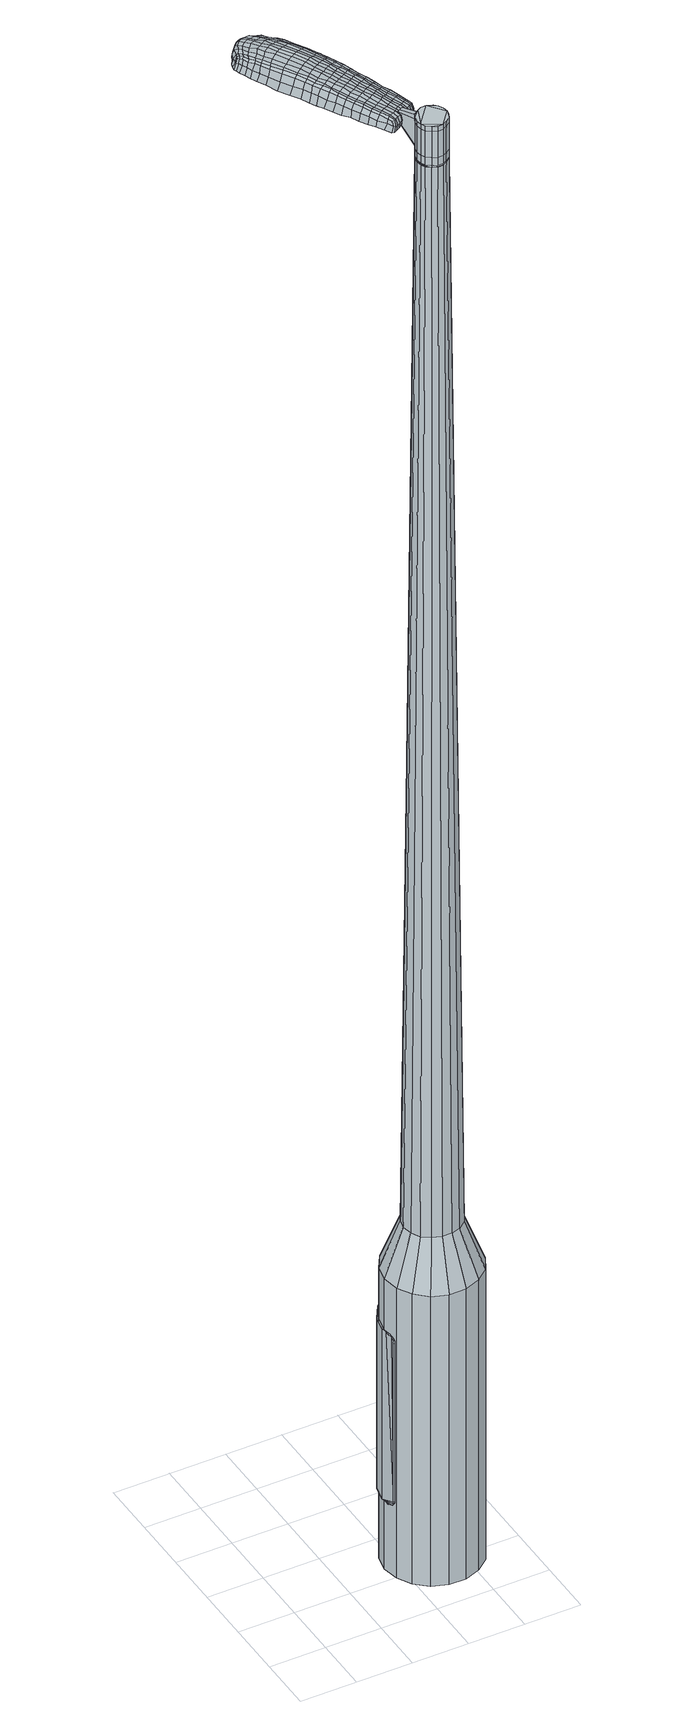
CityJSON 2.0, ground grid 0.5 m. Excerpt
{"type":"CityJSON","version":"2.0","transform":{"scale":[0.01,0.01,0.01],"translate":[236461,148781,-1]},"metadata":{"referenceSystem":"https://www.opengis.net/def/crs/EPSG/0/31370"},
"CityObjects":{
"object1":{"type":"GenericCityObject","attributes":{"cluster":84,"mean_distance_to_centroid":0.195,"new_centroid_x":236462.33,"new_centroid_y":148781.63,"mean_distance_to_camera":10.27,"H1":10.64,"H2":10.95,"Z_final":111.44,"cluster2":-1,"proj_x":236469.29,"proj_y":148777.69,"id_line":52889,"bearing_l":209.48,"distance":8,"orientation":"right","G_obj":119.48},"geometry":[{"type":"MultiSurface","lod":"2","boundaries":[[[0,1,2,3]],[[1,4,5,2]],[[4,6,7,5]],[[6,8,9,7]],[[8,10,11,9]],[[10,12,13,11]],[[12,14,15,13]],[[14,16,17,15]],[[16,18,19,17]],[[18,20,21,19]],[[20,22,23,21]],[[22,24,25,23]],[[24,26,27,25]],[[26,28,29,27]],[[28,30,31,29]],[[30,32,33,31]],[[32,34,35,33]],[[34,0,3,35]],[[36,37,38,39]],[[38,40,41,42]],[[41,43,42]],[[42,44,45,46]],[[45,47,46]],[[46,48,49,50]],[[49,51,50]],[[42,46,50,38]],[[50,52,39,38]],[[53,36,39]],[[2,5,7,35]],[[7,9,11,15]],[[11,13,15]],[[15,17,19,23]],[[19,21,23]],[[23,25,27,31]],[[27,29,31]],[[15,23,31,7]],[[31,33,35,7]],[[3,2,35]],[[1,0,54,55]],[[0,34,56,54]],[[34,32,57,56]],[[32,30,58,57]],[[30,28,59,58]],[[28,26,60,59]],[[26,24,61,60]],[[24,22,62,61]],[[22,20,63,62]],[[20,18,64,63]],[[18,16,65,64]],[[16,14,66,65]],[[14,12,67,66]],[[12,10,68,67]],[[10,8,69,68]],[[8,6,70,69]],[[6,4,71,70]],[[4,1,55,71]],[[55,54,72,73]],[[54,56,74,72]],[[56,57,75,74]],[[57,58,76,75]],[[58,59,77,76]],[[59,60,78,77]],[[60,61,79,78]],[[61,62,80,79]],[[62,63,81,80]],[[63,64,82,81]],[[64,65,83,82]],[[65,66,84,83]],[[66,67,85,84]],[[67,68,86,85]],[[68,69,87,86]],[[69,70,88,87]],[[70,71,89,88]],[[71,55,73,89]],[[72,90,91,92]],[[93,94,90,72]],[[95,96,94,93]],[[97,98,96,95]],[[99,100,98,97]],[[101,102,100,99]],[[79,103,102,101]],[[104,105,103,79]],[[106,107,105,104]],[[82,108,107,106]],[[109,110,108,82]],[[84,111,110,109]],[[85,112,111,84]],[[86,113,112,85]],[[87,114,113,86]],[[115,116,114,87]],[[117,118,116,115]],[[92,91,118,117]],[[119,120,121,122]],[[123,119,122,124]],[[125,123,124,126]],[[127,125,126,128]],[[129,127,128,130]],[[131,129,130,132]],[[133,131,132,134]],[[135,133,134,136]],[[137,135,136,138]],[[139,137,138,140]],[[141,139,140,142]],[[143,141,142,144]],[[145,143,144,146]],[[147,145,146,148]],[[149,147,148,150]],[[151,149,150,152]],[[73,72,92]],[[74,93,72]],[[74,75,95,93]],[[75,76,97,95]],[[76,77,99,97]],[[77,78,101,99]],[[78,79,101]],[[80,104,79]],[[80,81,106,104]],[[81,82,106]],[[83,109,82]],[[83,84,109]],[[88,115,87]],[[88,89,117,115]],[[89,73,92,117]],[[153,91,90]],[[153,154,118,91]],[[154,155,116,118]],[[155,114,116]],[[156,110,111]],[[156,108,110]],[[157,107,108]],[[157,158,105,107]],[[158,103,105]],[[159,102,103]],[[159,160,100,102]],[[160,161,98,100]],[[161,162,96,98]],[[162,163,94,96]],[[163,90,94]],[[39,52,151,164]],[[153,90,165,152]],[[53,39,164,120]],[[90,163,121,165]],[[36,53,120,119]],[[163,162,122,121]],[[37,36,119,123]],[[162,161,124,122]],[[38,37,123,125]],[[161,160,126,124]],[[40,38,125,127]],[[160,159,128,126]],[[41,40,127,129]],[[159,103,130,128]],[[43,41,129,131]],[[103,158,132,130]],[[42,43,131,133]],[[158,157,134,132]],[[44,42,133,135]],[[157,108,136,134]],[[45,44,135,137]],[[108,156,138,136]],[[47,45,137,139]],[[156,111,140,138]],[[46,47,139,141]],[[111,112,142,140]],[[48,46,141,143]],[[112,113,144,142]],[[49,48,143,145]],[[113,114,146,144]],[[51,49,145,147]],[[114,155,148,146]],[[50,51,147,149]],[[155,154,150,148]],[[52,50,149,151]],[[154,153,152,150]],[[151,152,166,167]],[[152,165,168,166]],[[165,121,169,168]],[[121,120,170,169]],[[120,164,171,170]],[[164,151,167,171]],[[172,173,174,175]],[[176,172,175,177]],[[172,176,178,179]],[[173,172,179,180]],[[181,182,183,184]],[[185,181,184,186]],[[181,185,187,188]],[[182,181,188,189]],[[190,191,192,193]],[[194,190,193,195]],[[190,194,196,197]],[[191,190,197,198]],[[199,200,201,202]],[[203,199,202,204]],[[199,203,205,206]],[[200,199,206,207]],[[208,209,210,211]],[[212,208,211,213]],[[208,212,214,215]],[[209,208,215,216]],[[217,218,219,220]],[[221,217,220,222]],[[217,221,223,224]],[[218,217,224,225]],[[226,227,228,229]],[[218,226,229,219]],[[226,218,225,230]],[[227,226,230,231]],[[232,233,234,235]],[[227,232,235,228]],[[232,227,231,236]],[[233,232,236,237]],[[238,176,177,239]],[[233,238,239,234]],[[238,233,237,240]],[[176,238,240,178]],[[241,242,243,244]],[[245,241,244,246]],[[241,245,247,248]],[[242,241,248,249]],[[250,251,252,253]],[[242,250,253,243]],[[250,242,249,254]],[[251,250,254,255]],[[256,257,258,259]],[[251,256,259,252]],[[256,251,255,260]],[[257,256,260,261]],[[262,263,264,265]],[[257,262,265,258]],[[262,257,261,266]],[[263,262,266,267]],[[268,173,180,269]],[[263,268,269,264]],[[268,263,267,270]],[[173,268,270,174]],[[271,272,273,274]],[[275,271,274,276]],[[271,275,277,278]],[[272,271,278,279]],[[280,281,282,283]],[[272,280,283,273]],[[280,272,279,284]],[[281,280,284,285]],[[286,287,288,289]],[[281,286,289,282]],[[286,281,285,290]],[[287,286,290,291]],[[292,185,186,293]],[[287,292,293,288]],[[292,287,291,294]],[[185,292,294,187]],[[295,296,297,298]],[[299,295,298,300]],[[295,299,301,302]],[[296,295,302,303]],[[304,305,306,307]],[[296,304,307,297]],[[304,296,303,308]],[[305,304,308,309]],[[310,311,312,313]],[[305,310,313,306]],[[310,305,309,314]],[[311,310,314,315]],[[316,317,318,319]],[[311,316,319,312]],[[316,311,315,320]],[[317,316,320,321]],[[322,182,189,323]],[[317,322,323,318]],[[322,317,321,324]],[[182,322,324,183]],[[325,211,210,326]],[[327,325,326,328]],[[325,327,329,330]],[[211,325,330,213]],[[331,327,328,332]],[[333,331,332,334]],[[331,333,335,336]],[[327,331,336,329]],[[337,333,334,338]],[[339,337,338,340]],[[337,339,341,342]],[[333,337,342,335]],[[343,339,340,344]],[[345,343,344,346]],[[343,345,347,348]],[[339,343,348,341]],[[349,345,346,350]],[[200,349,350,201]],[[349,200,207,351]],[[345,349,351,347]],[[352,353,198,197]],[[354,352,197,196]],[[352,354,355,356]],[[353,352,356,357]],[[358,359,357,356]],[[360,358,356,355]],[[358,360,361,362]],[[359,358,362,363]],[[364,365,363,362]],[[366,364,362,361]],[[364,366,367,368]],[[365,364,368,369]],[[370,371,369,368]],[[372,370,368,367]],[[370,372,205,203]],[[371,370,203,204]],[[373,374,375,376]],[[275,373,376,277]],[[373,275,276,377]],[[374,373,377,378]],[[379,194,195,380]],[[374,379,380,375]],[[379,374,378,381]],[[194,379,381,196]],[[382,383,384,385]],[[221,382,385,223]],[[382,221,222,386]],[[383,382,386,387]],[[388,389,390,391]],[[383,388,391,384]],[[388,383,387,392]],[[389,388,392,393]],[[394,191,198,395]],[[389,394,395,390]],[[394,389,393,396]],[[191,394,396,192]],[[397,398,399,400]],[[179,397,400,180]],[[397,179,178,401]],[[398,397,401,402]],[[403,404,405,406]],[[398,403,406,399]],[[403,398,402,407]],[[404,403,407,408]],[[409,202,201,410]],[[404,409,410,405]],[[409,404,408,411]],[[202,409,411,204]],[[412,413,414,415]],[[184,412,415,186]],[[412,184,183,416]],[[413,412,416,417]],[[418,206,205,419]],[[413,418,419,414]],[[418,413,417,420]],[[206,418,420,207]],[[421,422,423,424]],[[299,421,424,301]],[[421,299,300,425]],[[422,421,425,426]],[[427,212,213,428]],[[422,427,428,423]],[[427,422,426,429]],[[212,427,429,214]],[[430,431,432,433]],[[245,430,433,247]],[[430,245,246,434]],[[431,430,434,435]],[[436,437,438,439]],[[431,436,439,432]],[[436,431,435,440]],[[437,436,440,441]],[[442,209,216,443]],[[437,442,443,438]],[[442,437,441,444]],[[209,442,444,210]],[[445,446,435,434]],[[244,445,434,246]],[[445,244,243,447]],[[446,445,447,448]],[[449,450,441,440]],[[446,449,440,435]],[[449,446,448,451]],[[450,449,451,452]],[[453,326,210,444]],[[450,453,444,441]],[[453,450,452,454]],[[326,453,454,328]],[[455,456,457,458]],[[302,455,458,303]],[[455,302,301,424]],[[456,455,424,423]],[[459,330,329,460]],[[456,459,460,457]],[[459,456,423,428]],[[330,459,428,213]],[[461,462,448,447]],[[253,461,447,243]],[[461,253,252,463]],[[462,461,463,464]],[[465,466,452,451]],[[462,465,451,448]],[[465,462,464,467]],[[466,465,467,468]],[[469,332,328,454]],[[466,469,454,452]],[[469,466,468,470]],[[332,469,470,334]],[[471,472,473,474]],[[308,471,474,309]],[[471,308,303,458]],[[472,471,458,457]],[[475,336,335,476]],[[472,475,476,473]],[[475,472,457,460]],[[336,475,460,329]],[[477,478,464,463]],[[259,477,463,252]],[[477,259,258,479]],[[478,477,479,480]],[[481,482,468,467]],[[478,481,467,464]],[[481,478,480,483]],[[482,481,483,484]],[[485,338,334,470]],[[482,485,470,468]],[[485,482,484,486]],[[338,485,486,340]],[[487,488,489,490]],[[314,487,490,315]],[[487,314,309,474]],[[488,487,474,473]],[[491,342,341,492]],[[488,491,492,489]],[[491,488,473,476]],[[342,491,476,335]],[[493,494,480,479]],[[265,493,479,258]],[[493,265,264,495]],[[494,493,495,496]],[[497,498,484,483]],[[494,497,483,480]],[[497,494,496,499]],[[498,497,499,500]],[[501,344,340,486]],[[498,501,486,484]],[[501,498,500,502]],[[344,501,502,346]],[[503,504,505,506]],[[320,503,506,321]],[[503,320,315,490]],[[504,503,490,489]],[[507,348,347,508]],[[504,507,508,505]],[[507,504,489,492]],[[348,507,492,341]],[[509,510,496,495]],[[269,509,495,264]],[[509,269,180,400]],[[510,509,400,399]],[[511,512,500,499]],[[510,511,499,496]],[[511,510,399,406]],[[512,511,406,405]],[[513,350,346,502]],[[512,513,502,500]],[[513,512,405,410]],[[350,513,410,201]],[[514,515,417,416]],[[324,514,416,183]],[[514,324,321,506]],[[515,514,506,505]],[[516,351,207,420]],[[515,516,420,417]],[[516,515,505,508]],[[351,516,508,347]],[[517,518,378,377]],[[274,517,377,276]],[[517,274,273,519]],[[518,517,519,520]],[[521,354,196,381]],[[518,521,381,378]],[[521,518,520,522]],[[354,521,522,355]],[[523,524,525,526]],[[224,523,526,225]],[[523,224,223,385]],[[524,523,385,384]],[[527,528,529,530]],[[524,527,530,525]],[[527,524,384,391]],[[528,527,391,390]],[[531,353,357,532]],[[528,531,532,529]],[[531,528,390,395]],[[353,531,395,198]],[[533,534,520,519]],[[283,533,519,273]],[[533,283,282,535]],[[534,533,535,536]],[[537,360,355,522]],[[534,537,522,520]],[[537,534,536,538]],[[360,537,538,361]],[[539,540,541,542]],[[230,539,542,231]],[[539,230,225,526]],[[540,539,526,525]],[[543,544,545,546]],[[540,543,546,541]],[[543,540,525,530]],[[544,543,530,529]],[[547,359,363,548]],[[544,547,548,545]],[[547,544,529,532]],[[359,547,532,357]],[[549,550,536,535]],[[289,549,535,282]],[[549,289,288,551]],[[550,549,551,552]],[[553,366,361,538]],[[550,553,538,536]],[[553,550,552,554]],[[366,553,554,367]],[[555,556,557,558]],[[236,555,558,237]],[[555,236,231,542]],[[556,555,542,541]],[[559,560,561,562]],[[556,559,562,557]],[[559,556,541,546]],[[560,559,546,545]],[[563,365,369,564]],[[560,563,564,561]],[[563,560,545,548]],[[365,563,548,363]],[[565,566,552,551]],[[293,565,551,288]],[[565,293,186,415]],[[566,565,415,414]],[[567,372,367,554]],[[566,567,554,552]],[[567,566,414,419]],[[372,567,419,205]],[[568,569,402,401]],[[240,568,401,178]],[[568,240,237,558]],[[569,568,558,557]],[[570,571,408,407]],[[569,570,407,402]],[[570,569,557,562]],[[571,570,562,561]],[[572,371,204,411]],[[571,572,411,408]],[[572,571,561,564]],[[371,572,564,369]],[[573,574,575,576]],[[576,575,577,578]],[[579,577,575,580]],[[580,575,574,581]],[[582,583,584,585]],[[585,584,586,587]],[[588,586,584,589]],[[589,584,583,590]],[[591,592,593,594]],[[594,593,595,596]],[[597,595,593,598]],[[598,593,592,599]],[[600,601,602,603]],[[603,602,604,605]],[[606,604,602,607]],[[607,602,601,608]],[[609,610,611,612]],[[612,611,613,614]],[[615,613,611,616]],[[616,611,610,617]],[[618,619,620,621]],[[621,620,622,623]],[[624,622,620,625]],[[625,620,619,626]],[[627,628,629,630]],[[630,629,619,618]],[[626,619,629,631]],[[631,629,628,632]],[[633,634,635,636]],[[636,635,628,627]],[[632,628,635,637]],[[637,635,634,638]],[[578,577,639,640]],[[640,639,634,633]],[[638,634,639,641]],[[641,639,577,579]],[[642,643,644,645]],[[645,644,646,647]],[[648,646,644,649]],[[649,644,643,650]],[[651,652,653,654]],[[654,653,643,642]],[[650,643,653,655]],[[655,653,652,656]],[[657,658,659,660]],[[660,659,652,651]],[[656,652,659,661]],[[661,659,658,662]],[[663,664,665,666]],[[666,665,658,657]],[[662,658,665,667]],[[667,665,664,668]],[[581,574,669,670]],[[670,669,664,663]],[[668,664,669,671]],[[671,669,574,573]],[[672,673,674,675]],[[675,674,676,677]],[[678,676,674,679]],[[679,674,673,680]],[[681,682,683,684]],[[684,683,673,672]],[[680,673,683,685]],[[685,683,682,686]],[[687,688,689,690]],[[690,689,682,681]],[[686,682,689,691]],[[691,689,688,692]],[[587,586,693,694]],[[694,693,688,687]],[[692,688,693,695]],[[695,693,586,588]],[[696,697,698,699]],[[699,698,700,701]],[[702,700,698,703]],[[703,698,697,704]],[[705,706,707,708]],[[708,707,697,696]],[[704,697,707,709]],[[709,707,706,710]],[[711,712,713,714]],[[714,713,706,705]],[[710,706,713,715]],[[715,713,712,716]],[[717,718,719,720]],[[720,719,712,711]],[[716,712,719,721]],[[721,719,718,722]],[[590,583,723,724]],[[724,723,718,717]],[[722,718,723,725]],[[725,723,583,582]],[[609,612,726,727]],[[727,726,728,729]],[[730,728,726,731]],[[731,726,612,614]],[[729,728,732,733]],[[733,732,734,735]],[[736,734,732,737]],[[737,732,728,730]],[[735,734,738,739]],[[739,738,740,741]],[[742,740,738,743]],[[743,738,734,736]],[[741,740,744,745]],[[745,744,746,747]],[[748,746,744,749]],[[749,744,740,742]],[[747,746,750,751]],[[751,750,601,600]],[[608,601,750,752]],[[752,750,746,748]],[[599,753,754,598]],[[598,754,755,597]],[[756,755,754,757]],[[757,754,753,758]],[[758,759,760,757]],[[757,760,761,756]],[[762,761,760,763]],[[763,760,759,764]],[[764,765,766,763]],[[763,766,767,762]],[[768,767,766,769]],[[769,766,765,770]],[[770,771,772,769]],[[769,772,773,768]],[[606,773,772,604]],[[604,772,771,605]],[[774,775,776,777]],[[777,776,676,678]],[[677,676,776,778]],[[778,776,775,779]],[[596,595,780,781]],[[781,780,775,774]],[[779,775,780,782]],[[782,780,595,597]],[[783,784,785,786]],[[786,785,622,624]],[[623,622,785,787]],[[787,785,784,788]],[[789,790,791,792]],[[792,791,784,783]],[[788,784,791,793]],[[793,791,790,794]],[[599,592,795,796]],[[796,795,790,789]],[[794,790,795,797]],[[797,795,592,591]],[[798,799,800,801]],[[801,800,580,581]],[[579,580,800,802]],[[802,800,799,803]],[[804,805,806,807]],[[807,806,799,798]],[[803,799,806,808]],[[808,806,805,809]],[[600,603,810,811]],[[811,810,805,804]],[[809,805,810,812]],[[812,810,603,605]],[[813,814,815,816]],[[816,815,585,587]],[[582,585,815,817]],[[817,815,814,818]],[[606,607,819,820]],[[820,819,814,813]],[[818,814,819,821]],[[821,819,607,608]],[[822,823,824,825]],[[825,824,700,702]],[[701,700,824,826]],[[826,824,823,827]],[[614,613,828,829]],[[829,828,823,822]],[[827,823,828,830]],[[830,828,613,615]],[[831,832,833]],[[833,832,646,648]],[[647,646,832,834]],[[834,832,835]],[[836,837,838,839]],[[839,838,832,831]],[[835,832,838,840]],[[840,838,837,841]],[[617,610,842,843]],[[843,842,837,836]],[[841,837,842,844]],[[844,842,610,609]],[[835,845,846,834]],[[834,846,645,647]],[[642,645,846,847]],[[847,846,845,848]],[[841,849,850,840]],[[840,850,845,835]],[[848,845,850,851]],[[851,850,849,852]],[[609,727,853,844]],[[844,853,849,841]],[[852,849,853,854]],[[854,853,727,729]],[[855,856,857,858]],[[858,857,703,704]],[[702,703,857,825]],[[825,857,856,822]],[[730,731,859,860]],[[860,859,856,855]],[[822,856,859,829]],[[829,859,731,614]],[[848,861,862,847]],[[847,862,654,642]],[[651,654,862,863]],[[863,862,861,864]],[[852,865,866,851]],[[851,866,861,848]],[[864,861,866,867]],[[867,866,865,868]],[[729,733,869,854]],[[854,869,865,852]],[[868,865,869,870]],[[870,869,733,735]],[[871,872,873,874]],[[874,873,709,710]],[[704,709,873,858]],[[858,873,872,855]],[[736,737,875,876]],[[876,875,872,871]],[[855,872,875,860]],[[860,875,737,730]],[[864,877,878,863]],[[863,878,660,651]],[[657,660,878,879]],[[878,877,879]],[[868,880,881,867]],[[867,881,877,864]],[[879,877,881,882]],[[882,881,880,883]],[[735,739,884,870]],[[870,884,880,868]],[[883,880,884,885]],[[885,884,739,741]],[[886,887,888,889]],[[889,888,715,716]],[[710,715,888,874]],[[874,888,887,871]],[[742,743,890,891]],[[891,890,887,886]],[[871,887,890,876]],[[876,890,743,736]],[[892,893,879]],[[879,893,666,657]],[[663,666,893,894]],[[894,893,892,895]],[[883,896,897,882]],[[882,897,892,879]],[[895,892,897,898]],[[898,897,896,899]],[[741,745,900,885]],[[885,900,896,883]],[[899,896,900,901]],[[901,900,745,747]],[[902,903,904,905]],[[905,904,721,722]],[[716,721,904,889]],[[889,904,903,886]],[[748,749,906,907]],[[907,906,903,902]],[[886,903,906,891]],[[891,906,749,742]],[[895,908,909,894]],[[894,909,670,663]],[[581,670,909,801]],[[801,909,908,798]],[[899,910,911,898]],[[898,911,908,895]],[[798,908,911,807]],[[807,911,910,804]],[[747,751,912,901]],[[901,912,910,899]],[[804,910,912,811]],[[811,912,751,600]],[[818,913,914,817]],[[817,914,725,582]],[[722,725,914,905]],[[905,914,913,902]],[[608,752,915,821]],[[821,915,913,818]],[[902,913,915,907]],[[907,915,752,748]],[[779,916,917,778]],[[778,917,675,677]],[[672,675,917,918]],[[918,917,916,919]],[[597,755,920,782]],[[782,920,916,779]],[[919,916,920,921]],[[921,920,755,756]],[[922,923,924,925]],[[925,924,625,626]],[[624,625,924,786]],[[786,924,923,783]],[[926,927,928,929]],[[929,928,923,922]],[[783,923,928,792]],[[792,928,927,789]],[[758,753,930,931]],[[931,930,927,926]],[[789,927,930,796]],[[796,930,753,599]],[[919,932,933,918]],[[918,933,684,672]],[[681,684,933,934]],[[934,933,932,935]],[[756,761,936,921]],[[921,936,932,919]],[[935,932,936,937]],[[937,936,761,762]],[[938,939,940,941]],[[941,940,631,632]],[[626,631,940,925]],[[925,940,939,922]],[[942,943,944,945]],[[945,944,939,938]],[[922,939,944,929]],[[929,944,943,926]],[[764,759,946,947]],[[947,946,943,942]],[[926,943,946,931]],[[931,946,759,758]],[[935,948,949,934]],[[934,949,690,681]],[[687,690,949,950]],[[950,949,948,951]],[[762,767,952,937]],[[937,952,948,935]],[[951,948,952,953]],[[953,952,767,768]],[[954,955,956,957]],[[957,956,637,638]],[[632,637,956,941]],[[941,956,955,938]],[[958,959,960,961]],[[961,960,955,954]],[[938,955,960,945]],[[945,960,959,942]],[[770,765,962,963]],[[963,962,959,958]],[[942,959,962,947]],[[947,962,765,764]],[[951,964,965,950]],[[950,965,694,687]],[[587,694,965,816]],[[816,965,964,813]],[[768,773,966,953]],[[953,966,964,951]],[[813,964,966,820]],[[820,966,773,606]],[[803,967,968,802]],[[802,968,641,579]],[[638,641,968,957]],[[957,968,967,954]],[[809,969,970,808]],[[808,970,967,803]],[[954,967,970,961]],[[961,970,969,958]],[[605,771,971,812]],[[812,971,969,809]],[[958,969,971,963]],[[963,971,771,770]],[[573,576,175,174]],[[576,578,177,175]],[[588,589,188,187]],[[589,590,189,188]],[[591,594,193,192]],[[594,596,195,193]],[[615,616,215,214]],[[616,617,216,215]],[[618,621,220,219]],[[621,623,222,220]],[[627,630,229,228]],[[630,618,219,229]],[[633,636,235,234]],[[636,627,228,235]],[[578,640,239,177]],[[640,633,234,239]],[[648,649,248,247]],[[649,650,249,248]],[[650,655,254,249]],[[655,656,255,254]],[[656,661,260,255]],[[661,662,261,260]],[[662,667,266,261]],[[667,668,267,266]],[[668,671,270,267]],[[671,573,174,270]],[[678,679,278,277]],[[679,680,279,278]],[[680,685,284,279]],[[685,686,285,284]],[[686,691,290,285]],[[691,692,291,290]],[[692,695,294,291]],[[695,588,187,294]],[[696,699,298,297]],[[699,701,300,298]],[[705,708,307,306]],[[708,696,297,307]],[[711,714,313,312]],[[714,705,306,313]],[[717,720,319,318]],[[720,711,312,319]],[[590,724,323,189]],[[724,717,318,323]],[[774,777,376,375]],[[777,678,277,376]],[[596,781,380,195]],[[781,774,375,380]],[[623,787,386,222]],[[787,788,387,386]],[[788,793,392,387]],[[793,794,393,392]],[[794,797,396,393]],[[797,591,192,396]],[[701,826,425,300]],[[826,827,426,425]],[[827,830,429,426]],[[830,615,214,429]],[[831,833,433,432]],[[833,648,247,433]],[[836,839,439,438]],[[839,831,432,439]],[[617,843,443,216]],[[843,836,438,443]],[[972,973,974,975]],[[976,977,975,974]],[[978,979,980,981]],[[982,983,984,985]],[[973,986,987,974]],[[988,976,974,987]],[[989,978,981,990]],[[991,992,983,982]],[[986,993,994,987]],[[994,995,988,987]],[[996,989,990,997]],[[998,992,991,999]],[[993,1000,1001,994]],[[1001,1002,995,994]],[[1003,996,997,1004]],[[1005,998,999,1006]],[[1007,1008,1009,1010]],[[1011,1012,1008,1007]],[[1011,1013,1014,1012]],[[1013,1015,1016,1014]],[[1017,1018,1019,1020]],[[1021,1022,1018,1017]],[[1023,1024,1022,1021]],[[1025,1026,1024,1023]],[[1020,1009,1008,1017]],[[1017,1008,1012,1021]],[[1012,1014,1023,1021]],[[1014,1016,1025,1023]],[[981,980,977,976]],[[990,981,976,988]],[[995,997,990,988]],[[1002,1004,997,995]],[[982,985,979,978]],[[991,982,978,989]],[[999,991,989,996]],[[1006,999,996,1003]],[[983,1007,1010,984]],[[992,1011,1007,983]],[[1013,1011,992,998]],[[1015,1013,998,1005]],[[1027,1028,1029,1030]],[[1029,1031,1032,1033]],[[1029,1033,1034,1035]],[[1029,1035,1030]],[[1036,1027,1030,1037]],[[1038,1037,1030,1039]],[[1040,1039,1030]],[[1041,1029,1028,1042]],[[1043,1041,1042,1044]],[[1045,1043,1044,1046]],[[1047,1045,1046,1048]],[[1049,1047,1048,1050]],[[1050,1051,1052,1053]],[[1050,1053,1054,1055]],[[1050,1055,1056,1057]],[[1056,1058,1059,1060]],[[1056,1060,1061,1062]],[[1056,1062,1057]],[[1050,1057,1049]],[[1063,1064,1028,1027]],[[1065,1066,1031,1029]],[[1067,1068,1040,1030]],[[1064,1069,1042,1028]],[[1070,1065,1029,1041]],[[1069,1071,1044,1042]],[[1072,1070,1041,1043]],[[1071,1073,1046,1044]],[[1074,1072,1043,1045]],[[1073,1075,1048,1046]],[[1076,1074,1045,1047]],[[1075,1077,1050,1048]],[[1078,1076,1047,1049]],[[1077,1079,1051,1050]],[[1080,1081,1058,1056]],[[1082,1078,1049,1057]],[[1052,1051,1079,1083]],[[1053,1052,1083,1084]],[[1054,1053,1084,1085]],[[1055,1054,1085,1086]],[[1056,1055,1086,1080]],[[1087,1063,1027,1036]],[[1088,1087,1036,1037]],[[1089,1088,1037,1038]],[[1090,1089,1038,1039]],[[1068,1090,1039,1040]],[[1032,1031,1066,1091]],[[1059,1058,1081,1092]],[[1033,1032,1091,1093]],[[1034,1033,1093,1094]],[[1035,1034,1094,1095]],[[1030,1035,1095,1067]],[[1060,1059,1092,1096]],[[1061,1060,1096,1097]],[[1062,1061,1097,1098]],[[1057,1062,1098,1082]]]}]}
},
"vertices":[
[110,100,384],[124,105,384],[124,105,96],[110,100,96],[138,105,384],[138,105,96],[152,100,384],[152,100,96],[163,90,384],[163,90,96],[171,78,384],[171,78,96],[173,63,384],[173,63,96],[170,49,384],[170,49,96],[163,36,384],[163,36,96],[152,27,384],[152,27,96],[138,22,384],[138,22,96],[123,22,384],[123,22,96],[109,27,384],[109,27,96],[98,37,384],[98,37,96],[91,49,384],[91,49,96],[88,64,384],[88,64,96],[91,78,384],[91,78,96],[99,91,384],[99,91,96],[118,68,1524],[117,64,1524],[118,59,1524],[124,75,1524],[120,55,1524],[124,52,1524],[133,50,1524],[128,50,1524],[137,52,1524],[141,55,1524],[144,63,1524],[143,59,1524],[143,68,1524],[141,72,1524],[133,77,1524],[138,75,1524],[128,77,1524],[120,72,1524],[118,85,429],[127,88,429],[112,80,429],[107,72,429],[105,64,429],[107,55,429],[111,47,429],[118,42,429],[126,39,429],[135,39,429],[143,41,429],[150,47,429],[154,55,429],[156,63,429],[154,72,429],[150,79,429],[143,85,429],[135,88,429],[124,75,1483],[128,77,1483],[120,72,1483],[118,68,1483],[117,64,1483],[118,59,1483],[120,55,1483],[124,52,1483],[128,50,1483],[133,50,1483],[137,52,1483],[141,55,1483],[143,59,1483],[144,63,1483],[143,68,1483],[141,72,1483],[138,75,1483],[133,77,1483],[124,75,1485],[129,76,1485],[129,76,1483],[121,72,1483],[121,72,1485],[119,68,1483],[119,68,1485],[118,64,1483],[118,64,1485],[119,59,1483],[119,59,1485],[121,55,1483],[121,55,1485],[124,52,1485],[128,51,1483],[128,51,1485],[133,51,1483],[133,51,1485],[137,52,1485],[140,55,1483],[140,55,1485],[143,59,1485],[144,63,1485],[143,68,1485],[141,72,1485],[137,75,1483],[137,75,1485],[133,76,1483],[133,76,1485],[118,68,1519],[120,72,1519],[120,72,1493],[118,68,1493],[117,64,1519],[117,64,1493],[118,59,1519],[118,59,1493],[120,55,1519],[120,55,1493],[124,52,1519],[124,52,1493],[128,50,1519],[128,50,1493],[133,50,1519],[133,50,1493],[137,52,1519],[137,52,1493],[141,55,1519],[141,55,1493],[143,59,1519],[143,59,1493],[144,63,1519],[144,63,1493],[143,68,1519],[143,68,1493],[141,72,1519],[141,72,1493],[138,75,1519],[138,75,1493],[133,77,1519],[133,77,1493],[128,77,1519],[128,77,1493],[128,77,1485],[133,77,1485],[138,75,1485],[141,55,1485],[133,50,1485],[128,50,1485],[120,55,1485],[118,59,1485],[117,64,1485],[118,68,1485],[120,72,1485],[124,75,1519],[124,75,1493],[118,93,1513],[118,93,1518],[115,91,1513],[112,90,1513],[112,90,1518],[115,91,1518],[95,165,1519],[99,159,1518],[99,161,1509],[96,167,1510],[91,173,1519],[92,175,1510],[91,172,1526],[95,164,1525],[98,158,1525],[62,147,1519],[66,141,1518],[67,141,1525],[64,147,1525],[57,154,1519],[59,154,1526],[55,155,1510],[60,147,1510],[64,141,1509],[41,219,1519],[44,221,1519],[44,222,1513],[40,220,1513],[38,216,1519],[37,217,1513],[39,215,1524],[42,218,1524],[45,220,1524],[77,155,1530],[81,148,1529],[84,150,1529],[80,156,1530],[73,163,1531],[76,164,1531],[70,161,1530],[74,153,1530],[78,147,1529],[117,85,1512],[120,86,1512],[119,87,1517],[117,86,1517],[115,83,1512],[114,84,1517],[114,84,1506],[117,85,1506],[119,87,1506],[65,216,1519],[67,214,1519],[68,215,1512],[66,218,1512],[63,218,1518],[64,220,1512],[63,217,1522],[64,216,1523],[66,213,1524],[70,210,1519],[73,205,1519],[74,207,1512],[71,211,1512],[69,209,1524],[72,204,1525],[76,200,1519],[80,193,1519],[81,195,1511],[77,202,1511],[75,199,1526],[79,192,1526],[86,183,1519],[87,185,1510],[85,182,1526],[128,99,1513],[125,106,1513],[124,105,1518],[127,98,1517],[130,94,1512],[129,95,1516],[131,95,1506],[129,101,1507],[125,107,1507],[121,113,1514],[118,120,1515],[117,118,1520],[121,112,1519],[122,114,1507],[119,121,1507],[115,126,1515],[112,133,1516],[111,132,1522],[114,125,1521],[116,128,1508],[112,135,1508],[108,140,1517],[105,146,1517],[104,145,1524],[108,138,1523],[109,141,1508],[106,148,1509],[102,153,1518],[101,151,1524],[103,155,1509],[34,200,1519],[35,196,1519],[36,197,1524],[35,200,1523],[33,202,1518],[34,202,1522],[31,202,1512],[32,200,1512],[33,197,1512],[37,192,1519],[39,187,1519],[41,187,1525],[38,192,1524],[35,192,1512],[37,187,1512],[42,181,1519],[46,174,1519],[47,174,1526],[43,181,1526],[40,182,1511],[44,175,1511],[51,164,1519],[53,164,1526],[49,165,1510],[102,84,1513],[97,91,1513],[96,91,1507],[100,85,1507],[105,80,1512],[104,80,1506],[105,81,1516],[103,84,1517],[99,91,1518],[93,97,1514],[89,103,1515],[88,104,1507],[92,97,1507],[95,97,1519],[91,103,1520],[85,110,1515],[81,116,1516],[79,116,1508],[84,110,1508],[87,110,1521],[83,116,1522],[77,122,1517],[73,128,1517],[71,129,1509],[75,123,1508],[79,122,1523],[75,128,1524],[69,135,1518],[67,135,1509],[71,135,1524],[114,90,1519],[116,92,1519],[110,97,1520],[113,98,1520],[108,95,1520],[112,89,1519],[107,103,1522],[109,105,1522],[103,110,1523],[106,111,1523],[100,108,1523],[104,102,1521],[99,116,1524],[102,118,1524],[96,123,1525],[98,124,1525],[93,121,1525],[97,115,1524],[92,129,1526],[95,131,1526],[88,136,1527],[91,137,1527],[85,134,1527],[89,128,1526],[85,142,1528],[88,144,1528],[82,140,1528],[43,215,1527],[46,217,1527],[40,212,1526],[42,209,1527],[45,211,1528],[49,213,1528],[48,206,1529],[52,208,1529],[45,203,1528],[49,197,1530],[52,199,1530],[55,201,1530],[56,193,1531],[59,195,1531],[52,191,1530],[57,183,1531],[60,185,1531],[63,187,1531],[67,174,1531],[70,176,1531],[63,172,1531],[33,204,1518],[33,207,1519],[32,208,1513],[31,204,1513],[34,203,1523],[35,206,1523],[35,212,1519],[35,212,1513],[36,211,1524],[61,220,1518],[59,221,1518],[59,219,1523],[61,218,1523],[62,221,1513],[59,222,1513],[55,222,1519],[52,222,1519],[52,221,1524],[56,220,1523],[56,223,1513],[51,223,1513],[48,222,1519],[48,221,1524],[47,223,1513],[93,163,1528],[92,162,1528],[95,156,1528],[97,157,1527],[89,171,1528],[87,170,1529],[89,161,1529],[86,159,1530],[90,153,1529],[92,154,1528],[85,169,1529],[82,167,1530],[83,158,1530],[87,152,1529],[79,166,1531],[65,147,1528],[67,148,1529],[62,156,1529],[61,155,1528],[69,141,1527],[71,142,1528],[70,151,1529],[66,158,1530],[74,144,1528],[107,79,1512],[109,80,1512],[108,81,1517],[107,80,1517],[106,79,1506],[108,80,1506],[112,81,1512],[111,83,1517],[111,82,1506],[130,92,1512],[129,91,1512],[129,92,1506],[131,93,1506],[129,93,1517],[128,92,1517],[127,90,1512],[124,89,1512],[124,90,1506],[127,91,1506],[126,91,1517],[123,89,1517],[122,87,1512],[122,88,1506],[121,88,1517],[126,97,1519],[125,97,1519],[123,104,1520],[122,103,1520],[123,95,1519],[121,94,1519],[120,102,1520],[117,101,1520],[119,93,1519],[115,99,1520],[104,85,1519],[106,86,1519],[102,92,1520],[100,91,1520],[109,87,1519],[105,94,1520],[120,111,1521],[118,110,1521],[116,117,1522],[115,116,1522],[116,109,1521],[114,107,1521],[113,115,1522],[110,114,1523],[111,106,1522],[108,113,1523],[96,98,1521],[98,98,1521],[94,105,1522],[92,104,1522],[101,100,1521],[97,107,1522],[113,124,1523],[111,123,1523],[110,131,1524],[108,130,1524],[109,122,1523],[107,120,1524],[106,128,1525],[103,127,1525],[104,119,1524],[101,126,1525],[88,110,1523],[90,111,1523],[86,117,1524],[84,116,1524],[93,113,1524],[89,119,1525],[106,137,1525],[105,136,1525],[103,144,1526],[101,143,1526],[102,135,1526],[100,134,1526],[99,142,1527],[96,140,1527],[97,132,1526],[94,139,1527],[80,123,1525],[82,124,1525],[78,130,1526],[77,129,1526],[86,126,1526],[82,132,1527],[100,150,1527],[98,149,1527],[96,148,1527],[93,147,1528],[90,145,1528],[73,135,1527],[75,136,1527],[78,138,1528],[35,201,1525],[36,204,1525],[37,198,1526],[38,201,1526],[38,208,1526],[40,205,1527],[63,216,1525],[60,217,1525],[62,214,1526],[65,213,1525],[57,218,1525],[54,219,1526],[56,215,1527],[59,215,1526],[50,218,1526],[52,214,1527],[39,193,1526],[40,196,1527],[42,188,1527],[43,190,1528],[42,199,1528],[46,193,1529],[67,209,1526],[65,209,1527],[69,204,1528],[71,204,1527],[62,210,1527],[59,210,1528],[62,204,1529],[66,204,1528],[55,209,1528],[59,203,1530],[44,182,1528],[46,184,1529],[48,175,1528],[50,177,1529],[49,187,1529],[53,180,1530],[74,199,1528],[72,198,1528],[76,191,1529],[78,191,1528],[69,198,1529],[66,197,1530],[70,190,1530],[73,191,1530],[62,196,1530],[67,188,1531],[54,165,1529],[56,167,1529],[59,169,1530],[84,181,1528],[82,181,1529],[79,180,1530],[76,179,1530],[73,177,1531],[98,160,1509],[97,158,1518],[94,165,1518],[94,167,1509],[90,172,1519],[90,174,1510],[89,171,1525],[93,163,1525],[96,157,1525],[69,142,1525],[67,142,1518],[63,148,1518],[65,148,1525],[59,155,1519],[61,155,1525],[57,156,1510],[61,148,1509],[65,142,1509],[45,220,1513],[45,219,1519],[42,217,1519],[42,218,1513],[40,215,1519],[39,216,1513],[40,214,1524],[43,216,1524],[46,218,1524],[84,150,1528],[81,149,1528],[77,155,1529],[80,157,1529],[73,163,1529],[76,165,1529],[70,161,1529],[74,153,1529],[78,147,1528],[118,89,1516],[119,88,1512],[116,87,1512],[116,87,1516],[114,85,1512],[113,86,1516],[113,86,1506],[116,87,1506],[118,89,1506],[66,214,1512],[66,212,1519],[64,215,1518],[64,216,1512],[62,217,1518],[63,218,1512],[62,216,1522],[63,214,1523],[65,212,1523],[72,206,1512],[71,204,1519],[68,209,1519],[69,210,1512],[67,208,1524],[71,203,1525],[79,194,1511],[79,192,1519],[75,199,1519],[75,201,1511],[74,198,1525],[78,191,1526],[84,182,1519],[85,184,1510],[83,181,1526],[122,104,1518],[123,105,1513],[126,99,1513],[126,98,1517],[128,94,1512],[127,94,1515],[129,95,1506],[127,100,1506],[123,107,1507],[116,118,1520],[116,119,1514],[120,112,1514],[119,111,1519],[120,114,1507],[117,120,1507],[109,131,1522],[110,132,1516],[113,126,1515],[112,124,1521],[114,127,1508],[110,134,1508],[102,144,1523],[103,145,1517],[107,139,1516],[106,137,1522],[107,141,1508],[104,147,1508],[100,152,1517],[99,150,1524],[101,154,1509],[38,197,1523],[37,197,1519],[36,200,1518],[37,200,1523],[35,202,1518],[36,202,1522],[33,202,1512],[34,200,1512],[35,197,1512],[42,188,1525],[41,188,1519],[39,193,1519],[40,193,1524],[37,193,1512],[39,188,1512],[49,175,1526],[47,175,1519],[44,182,1519],[45,182,1525],[42,183,1511],[46,176,1511],[53,165,1519],[55,165,1526],[51,166,1510],[98,92,1507],[99,92,1513],[103,86,1513],[102,86,1506],[106,82,1512],[105,82,1506],[106,83,1515],[104,86,1517],[100,92,1518],[89,105,1507],[91,105,1514],[95,98,1514],[93,99,1507],[96,98,1519],[92,105,1520],[81,117,1508],[83,117,1516],[87,111,1515],[85,111,1508],[88,111,1521],[84,117,1522],[73,130,1508],[75,130,1517],[79,123,1516],[77,124,1508],[81,123,1522],[77,130,1523],[71,136,1517],[69,136,1509],[73,136,1524],[114,91,1518],[116,93,1518],[110,97,1519],[112,99,1519],[108,96,1519],[111,90,1518],[107,104,1520],[109,105,1520],[103,110,1521],[105,112,1521],[100,109,1521],[104,102,1520],[99,117,1523],[102,118,1523],[96,123,1524],[98,125,1524],[93,122,1524],[96,115,1523],[92,130,1525],[94,131,1525],[88,136,1526],[91,138,1526],[85,134,1526],[89,128,1525],[85,142,1527],[87,144,1527],[82,141,1527],[47,216,1526],[44,214,1526],[41,212,1525],[43,208,1526],[46,211,1526],[49,212,1526],[52,207,1528],[49,205,1528],[46,203,1527],[49,197,1528],[52,199,1529],[56,201,1529],[59,194,1530],[56,193,1530],[53,191,1529],[57,183,1530],[60,185,1530],[63,187,1530],[70,176,1530],[67,174,1530],[64,172,1530],[34,207,1513],[35,206,1518],[35,204,1518],[33,204,1512],[36,203,1523],[37,206,1523],[37,211,1519],[36,211,1513],[38,210,1523],[59,217,1523],[58,219,1518],[61,218,1518],[61,216,1523],[61,219,1512],[59,220,1512],[52,219,1523],[52,220,1519],[55,220,1519],[56,218,1523],[55,221,1513],[52,221,1513],[48,220,1519],[49,219,1524],[48,221,1513],[94,156,1527],[91,162,1527],[92,162,1527],[95,156,1526],[88,170,1527],[87,170,1528],[89,153,1528],[86,160,1528],[88,161,1528],[92,155,1527],[84,169,1528],[81,167,1529],[83,158,1529],[86,152,1528],[79,166,1529],[63,156,1528],[67,149,1527],[66,148,1527],[62,155,1527],[70,142,1526],[71,143,1527],[71,151,1528],[66,159,1528],[74,145,1527],[108,83,1516],[107,82,1512],[107,81,1512],[107,82,1516],[106,81,1506],[106,82,1506],[110,83,1512],[110,84,1516],[110,84,1506],[128,94,1506],[128,93,1512],[129,94,1506],[127,94,1516],[127,93,1516],[123,91,1506],[123,91,1512],[126,92,1512],[126,93,1506],[125,92,1516],[123,91,1516],[121,89,1512],[121,90,1506],[120,90,1516],[124,97,1518],[125,98,1518],[122,104,1519],[121,104,1519],[120,95,1518],[123,96,1518],[119,102,1519],[117,101,1519],[118,94,1518],[115,100,1519],[102,93,1519],[105,87,1518],[105,86,1518],[101,92,1519],[108,88,1518],[105,94,1519],[118,110,1520],[118,111,1520],[115,117,1521],[114,117,1521],[113,108,1520],[116,109,1520],[112,116,1521],[110,114,1521],[111,106,1520],[108,113,1521],[94,105,1521],[98,99,1520],[97,99,1520],[93,105,1521],[101,101,1520],[97,107,1521],[111,123,1522],[112,124,1522],[108,130,1523],[106,121,1522],[109,122,1522],[105,129,1523],[103,127,1524],[104,120,1523],[100,126,1524],[86,118,1523],[90,112,1522],[89,111,1522],[85,117,1523],[93,113,1522],[89,120,1523],[104,136,1524],[105,137,1524],[102,143,1525],[101,143,1525],[99,134,1525],[102,135,1524],[99,142,1525],[96,140,1526],[97,133,1525],[93,139,1526],[79,131,1525],[82,124,1524],[81,124,1524],[77,130,1525],[86,126,1524],[82,132,1525],[97,149,1526],[98,150,1526],[92,147,1527],[95,148,1526],[90,145,1527],[75,137,1526],[74,136,1526],[78,139,1526],[37,204,1524],[37,201,1524],[38,198,1525],[39,201,1525],[39,208,1525],[41,204,1525],[62,213,1525],[60,216,1524],[62,215,1524],[64,212,1525],[55,214,1526],[53,217,1525],[57,216,1524],[59,214,1525],[50,217,1525],[52,213,1526],[41,196,1526],[40,194,1526],[43,188,1526],[44,190,1527],[43,199,1526],[46,193,1527],[68,203,1527],[65,208,1526],[66,208,1526],[70,203,1526],[62,203,1528],[59,209,1527],[62,209,1526],[65,203,1527],[55,208,1527],[59,202,1528],[47,184,1527],[46,183,1527],[50,176,1527],[51,177,1528],[50,187,1528],[54,180,1529],[75,191,1528],[71,198,1527],[73,198,1527],[77,191,1527],[70,189,1529],[65,197,1529],[69,197,1528],[73,190,1528],[62,196,1529],[66,188,1530],[57,167,1528],[56,166,1528],[60,169,1529],[81,180,1528],[82,180,1528],[76,178,1529],[79,179,1529],[73,177,1530],[129,95,1508],[123,91,1508],[108,120,1509],[115,124,1509],[98,139,1510],[105,144,1510],[79,174,1512],[87,179,1512],[96,163,1511],[88,158,1511],[70,190,1513],[63,201,1514],[71,206,1514],[78,194,1513],[117,88,1508],[101,116,1509],[91,135,1510],[71,170,1512],[80,154,1511],[62,185,1513],[56,197,1514],[111,85,1508],[94,112,1509],[83,131,1510],[63,165,1512],[72,149,1511],[48,193,1514],[54,181,1513],[105,81,1508],[87,109,1509],[76,127,1510],[55,160,1512],[64,145,1511],[40,188,1514],[46,176,1513],[56,213,1514],[53,216,1514],[59,220,1514],[64,217,1514],[49,209,1514],[47,213,1514],[42,205,1514],[40,209,1514],[34,200,1514],[34,206,1514],[48,219,1515],[44,220,1515],[45,221,1515],[52,221,1515],[44,217,1515],[43,220,1515],[40,215,1515],[42,219,1515],[37,213,1515],[41,219,1515],[88,61,334],[87,65,334],[87,65,165],[89,51,171],[88,61,165],[88,57,165],[89,54,166],[89,52,167],[89,51,169],[88,57,334],[89,54,333],[89,52,332],[89,51,331],[89,51,328],[90,79,165],[90,79,334],[98,92,165],[98,92,334],[109,101,165],[109,101,334],[123,107,165],[123,107,334],[138,107,165],[138,107,334],[142,105,334],[146,104,334],[149,103,333],[151,102,332],[152,102,331],[152,102,328],[142,105,165],[152,102,171],[152,102,169],[151,102,167],[149,103,166],[146,104,165],[90,61,334],[90,65,334],[90,65,165],[90,61,165],[92,51,171],[92,51,328],[93,78,334],[93,78,165],[100,90,334],[100,90,165],[111,99,334],[111,99,165],[124,104,334],[124,104,165],[138,104,334],[138,104,165],[141,103,334],[151,99,328],[151,99,171],[141,103,165],[145,101,334],[148,100,333],[150,100,332],[151,99,331],[91,58,334],[91,55,333],[92,53,332],[92,52,331],[91,58,165],[151,99,169],[91,55,166],[92,53,167],[92,52,169],[150,100,167],[148,100,166],[145,101,165]
]}
